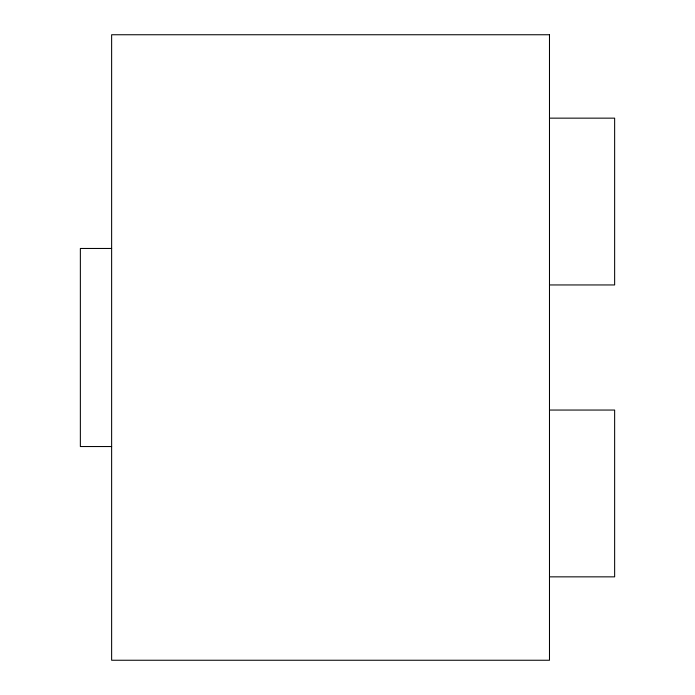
<?xml version="1.0" encoding="UTF-8"?>
<svg xmlns="http://www.w3.org/2000/svg" width="695" height="695" viewBox="0 0 695 695"><rect width="100%" height="100%" fill="white"/><g stroke="black" fill="none" stroke-linecap="round" stroke-linejoin="round"><path stroke-width="1.04" d="M549.484 118.15L614.641 118.15L614.641 284.95L549.484 284.95M111.634 248.463L80.359 248.463L80.359 446.538L111.634 446.538M549.484 410.05L614.641 410.05L614.641 576.85L549.484 576.85M549.484 34.75L111.634 34.75L111.634 660.25L549.484 660.25L549.484 34.75"/></g></svg>
